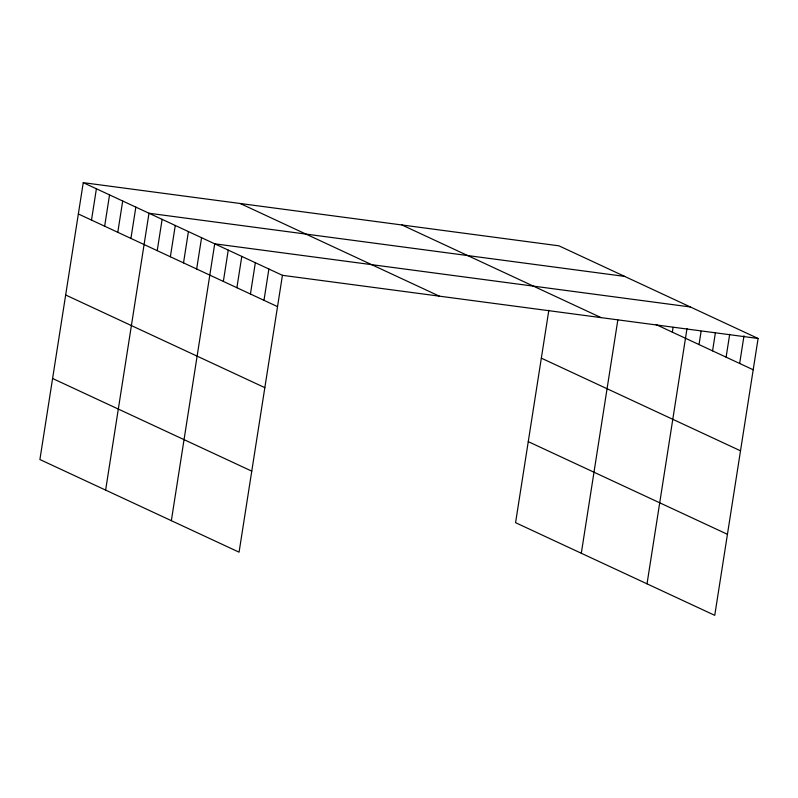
<?xml version="1.0" encoding="UTF-8"?>
<svg xmlns="http://www.w3.org/2000/svg" width="798" height="798" viewBox="0 0 798 798"><rect width="100%" height="100%" fill="white"/><g stroke="black" fill="none" stroke-linecap="round" stroke-linejoin="round"><path stroke-width="1.2" d="M83.251 182.662L39.9 459.528L239.071 552.176L282.432 275.32L83.251 182.662L558.929 245.824L758.1 338.472L714.749 615.338L515.568 522.68L548.834 310.272M91.501 220.078L96.398 188.787M104.648 226.193L109.545 194.902M117.795 232.308L122.693 201.016M130.932 238.422L135.84 207.131M105.625 490.102L148.987 213.246L624.654 276.397M157.226 250.652L162.124 219.36M170.373 256.766L175.271 225.475M183.52 262.881L188.418 231.59M196.667 268.996L201.565 237.704M171.351 520.675L214.712 243.819L690.38 306.971M223.35 281.415L228.248 250.123M236.896 287.719L241.794 256.417M250.442 294.013L255.34 262.722M263.988 300.317L268.886 269.026M581.303 553.253L617.832 319.968M672.335 332.158L673.093 327.34M647.028 583.827L686.988 328.636M699.028 344.566L701.093 331.33M712.564 350.871L715.397 332.816M726.11 357.175L729.691 334.302M739.656 363.469L743.995 335.788M282.432 275.32L758.1 338.472M655.906 324.507L753.202 369.773M401.953 224.976L601.123 317.634M240.228 203.51L439.399 296.168M541.333 358.152L740.514 450.81M78.354 213.964L277.524 306.622M528.266 441.643L727.437 534.301M65.665 295.001L264.836 387.648M52.588 378.491L251.759 471.139"/></g></svg>
